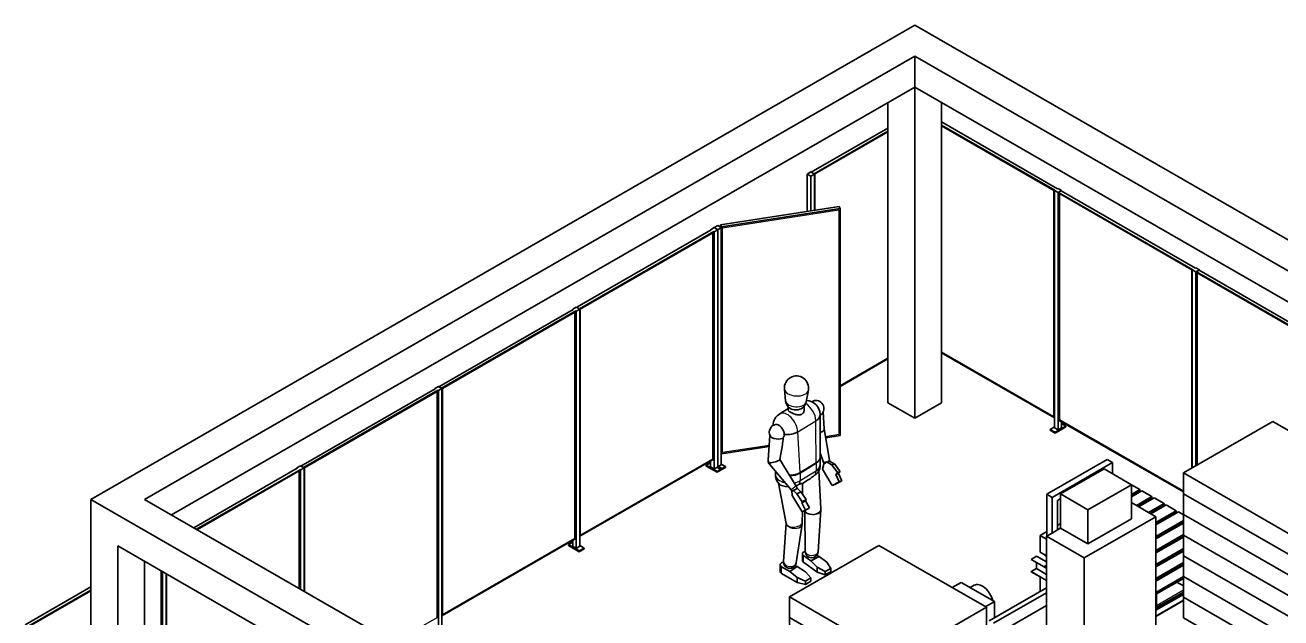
# Model space of a CAD drawing. Header units: millimetres. Extents: x 0 to 84100, y 0 to 59400.
# Drawn here: x 45855 to 55771, y 29242 to 33924 of the extents above; entities that cross this region are included whole.
import ezdxf

# ---------------------------------------------------------------- set-up
doc = ezdxf.new("R2010")
doc.units = ezdxf.units.MM
doc.header["$LTSCALE"] = 100
doc.layers.add('Visible (ISO)', color=7, linetype='Continuous', lineweight=35)
doc.layers.add('Visible Narrow (ISO)', color=7, linetype='Continuous', lineweight=25)

msp = doc.modelspace()

# ---------------------------------------------------------------- linework, layer by layer
at = {"layer": 'Visible (ISO)'}
for p, q in [((46374.53, 30178.1), (52879.91, 33924.3)), ((52879.91, 33924.3), (61028.08, 29232.08)), ((52879.91, 33679.98), (46798.79, 30178.1)), ((52879.91, 33434.72), (52879.91, 33679.98)), ((60815.95, 29109.92), (52879.91, 33679.98)), ((47011.75, 30055.47), (52879.91, 33434.72)), ((52879.91, 33434.72), (57876.8, 30557.2)), ((52879.91, 30818.57), (52879.91, 33434.72)), ((52667.78, 30940.73), (52667.78, 33312.56)), ((53092.04, 30940.73), (53092.04, 33312.56)), ((53092.04, 33159.06), (54007.75, 32631.74)), ((53986.53, 32619.52), (53092.04, 33134.63)), ((52063.2, 32762.04), (52667.78, 33110.19)), ((52667.78, 33085.76), (52084.42, 32749.83)), ((52031.38, 32747.79), (52059.67, 32764.08)), ((52059.67, 32731.5), (52031.38, 32747.79)), ((52031.38, 32452.79), (52031.38, 32747.79)), ((52059.67, 32764.08), (52087.95, 32747.79)), ((52087.95, 32747.79), (52059.67, 32731.5)), ((52059.67, 32457.15), (52059.67, 32731.5)), ((52063.2, 32762.04), (52084.42, 32749.83)), ((52087.95, 32461.52), (52087.95, 32747.79)), ((54007.75, 32631.74), (54011.28, 32633.77)), ((54011.28, 32633.77), (54039.57, 32617.49)), ((53983, 32617.49), (53986.53, 32619.52)), ((54011.28, 32601.2), (53983, 32617.49)), ((53983, 30743.67), (53983, 32617.49)), ((54039.57, 32617.49), (54011.28, 32601.2)), ((54011.28, 30727.38), (54011.28, 32601.2)), ((54036.03, 32615.45), (54014.82, 32603.23)), ((54014.82, 30804.63), (54014.82, 32603.23)), ((55075.48, 31992.44), (54014.82, 32603.23)), ((54036.03, 32615.45), (55096.69, 32004.66)), ((54039.57, 32613.41), (54039.57, 32617.49)), ((52282.09, 32491.47), (51345.14, 32346.9)), ((51352.91, 32330.21), (52289.86, 32474.79)), ((52289.86, 32474.79), (52282.09, 32491.47)), ((52289.86, 30682.72), (52289.86, 32474.79)), ((51295.99, 32324.31), (51324.28, 32340.59)), ((51324.28, 32340.59), (51352.56, 32324.31)), ((51345.14, 32346.9), (51352.91, 32330.21)), ((51345.14, 32328.58), (51345.14, 32346.9)), ((51352.91, 30538.15), (51352.91, 32330.21)), ((50210.58, 31695.19), (51271.24, 32305.98)), ((51292.46, 32293.77), (50231.8, 31682.97)), ((51267.71, 32308.02), (51295.99, 32324.31)), ((51271.24, 32305.98), (51267.71, 32308.02)), ((51267.71, 32303.95), (51267.71, 32308.02)), ((51295.99, 32291.73), (51292.46, 32293.77)), ((51292.46, 30495.16), (51292.46, 32293.77)), ((51295.99, 32324.31), (51324.28, 32308.02)), ((51324.28, 32308.02), (51295.99, 32324.31)), ((51324.28, 32308.02), (51295.99, 32291.73)), ((51295.99, 30417.91), (51295.99, 32291.73)), ((51352.56, 32324.31), (51324.28, 32308.02)), ((51324.28, 30434.2), (51324.28, 32308.02)), ((51324.28, 30434.2), (51324.28, 32308.02)), ((51352.56, 30450.49), (51352.56, 32324.31)), ((55071.94, 31990.41), (55075.48, 31992.44)), ((55100.23, 31974.12), (55071.94, 31990.41)), ((55071.94, 30427.2), (55071.94, 31990.41)), ((55096.69, 32004.66), (55100.23, 32006.69)), ((55100.23, 32006.69), (55128.51, 31990.41)), ((55128.51, 31990.41), (55100.23, 31974.12)), ((55100.23, 30443.49), (55100.23, 31974.12)), ((55124.98, 31988.37), (55103.76, 31976.15)), ((55103.76, 30445.52), (55103.76, 31976.15)), ((56164.42, 31365.36), (55103.76, 31976.15)), ((55124.98, 31988.37), (56185.64, 31377.58)), ((55128.51, 31986.33), (55128.51, 31990.41)), ((49121.64, 31068.11), (50182.3, 31678.9)), ((50203.51, 31666.68), (49142.85, 31055.89)), ((50178.76, 31680.94), (50207.05, 31697.22)), ((50182.3, 31678.9), (50178.76, 31680.94)), ((50178.76, 31676.86), (50178.76, 31680.94)), ((50207.05, 31664.65), (50203.51, 31666.68)), ((50203.51, 29868.08), (50203.51, 31666.68)), ((50207.05, 31697.22), (50235.33, 31680.94)), ((50235.33, 31680.94), (50207.05, 31664.65)), ((50207.05, 29790.83), (50207.05, 31664.65)), ((50210.58, 31695.19), (50231.8, 31682.97)), ((50235.33, 29807.12), (50235.33, 31680.94)), ((52289.86, 31069.53), (52667.78, 31287.16)), ((53092.04, 31336.02), (53983, 30822.95)), ((48032.7, 30441.03), (49093.36, 31051.82)), ((49114.57, 31039.6), (48053.91, 30428.81)), ((49089.82, 31053.85), (49118.1, 31070.14)), ((49093.36, 31051.82), (49089.82, 31053.85)), ((49089.82, 31049.78), (49089.82, 31053.85)), ((49118.1, 31037.57), (49114.57, 31039.6)), ((49114.57, 29241), (49114.57, 31039.6)), ((49118.1, 31070.14), (49146.39, 31053.85)), ((49146.39, 31053.85), (49118.1, 31037.57)), ((49121.64, 31068.11), (49142.85, 31055.89)), ((49146.39, 29180.04), (49146.39, 31053.85)), ((51859.58, 30957.41), (51851.27, 31049.38)), ((52022.97, 30949.81), (52039.79, 31040.61)), ((49118.1, 29163.75), (49118.1, 31037.57)), ((52667.78, 30940.73), (52879.91, 30818.57)), ((52879.91, 30818.57), (53092.04, 30940.73)), ((51880.44, 30894.87), (51815.17, 30854.71)), ((51880.77, 30884.33), (51879.97, 30910.15)), ((52007.71, 30888.27), (52006.91, 30914.1)), ((52134.12, 30516.05), (52132.94, 30848.17)), ((52165.16, 30734.51), (52157.98, 30870.8)), ((53949.41, 30730.43), (53983, 30749.78)), ((53983, 30743.67), (54011.28, 30727.38)), ((54073.15, 30756.9), (53988.3, 30708.04)), ((53988.3, 30701.5), (54073.15, 30750.36)), ((54011.28, 30727.38), (54039.57, 30743.67)), ((54014.82, 30804.63), (55001.23, 30236.59)), ((54039.57, 30743.67), (54039.57, 30790.38)), ((54039.57, 30776.24), (54073.15, 30756.9)), ((54073.15, 30750.36), (54073.15, 30756.9)), ((55001.23, 30386.48), (55708.34, 30793.68)), ((55708.34, 30793.68), (56556.87, 30305.04)), ((51722.59, 30486.48), (51735.47, 30683.76)), ((52205.92, 30488.53), (52165.12, 30735.33)), ((52176.7, 30665.26), (52289.86, 30682.72)), ((53949.41, 30723.89), (53949.41, 30730.43)), ((53988.3, 30708.04), (53949.41, 30730.43)), ((53949.41, 30723.89), (53988.3, 30701.5)), ((53988.3, 30701.5), (53988.3, 30708.04)), ((51352.91, 30538.15), (51729.76, 30596.3)), ((51813.58, 30491.77), (51834.46, 30607.98)), ((52156.71, 30476.53), (52134.01, 30546.32)), ((50235.33, 29886.4), (51292.46, 30495.16)), ((51234.12, 30447.43), (51267.71, 30466.78)), ((51318.97, 30398.57), (51234.12, 30447.43)), ((51234.12, 30440.89), (51234.12, 30447.43)), ((51262.41, 30463.72), (51267.71, 30466.78)), ((51267.71, 30460.67), (51262.41, 30463.72)), ((51267.71, 30434.2), (51267.71, 30480.91)), ((51324.28, 30434.2), (51352.56, 30450.49)), ((51352.56, 30538.9), (51352.91, 30538.15)), ((51352.56, 30456.6), (51386.15, 30437.25)), ((51903.71, 30252.39), (51732.96, 30454.94)), ((51944.69, 30282.18), (51813.72, 30492.56)), ((52134.15, 30512.69), (52133.67, 30452.88)), ((52150.72, 30417.55), (52165.61, 30466.14)), ((52183.28, 30473.68), (52226.3, 30449.78)), ((52247.72, 30456.6), (52205.86, 30479.86)), ((52247.72, 30456.6), (52226.3, 30449.78)), ((52226.3, 30449.78), (52269.77, 30389.53)), ((52291.19, 30396.35), (52247.72, 30456.6)), ((53922.19, 30218.53), (54399.48, 30493.39)), ((54441.91, 30468.96), (53964.61, 30194.1)), ((54399.48, 30493.39), (54441.91, 30468.96)), ((54441.91, 30379.33), (54441.91, 30468.96)), ((47187.45, 29954.28), (48004.41, 30424.74)), ((48025.62, 30412.52), (47208.67, 29942.07)), ((48000.88, 30426.77), (48029.16, 30443.06)), ((48004.41, 30424.74), (48000.88, 30426.77)), ((48000.88, 30422.7), (48000.88, 30426.77)), ((48029.16, 30410.49), (48025.62, 30412.52)), ((48025.62, 29471.61), (48025.62, 30412.52)), ((48029.16, 30443.06), (48057.44, 30426.77)), ((48057.44, 30426.77), (48029.16, 30410.49)), ((48029.16, 29469.58), (48029.16, 30410.49)), ((48032.7, 30441.03), (48053.91, 30428.81)), ((48057.44, 29453.29), (48057.44, 30426.77)), ((51234.12, 30440.89), (51318.97, 30392.03)), ((51267.71, 30434.2), (51295.99, 30417.91)), ((51295.99, 30417.91), (51324.28, 30434.2)), ((51347.26, 30414.86), (51318.97, 30431.15)), ((51357.86, 30420.97), (51318.97, 30398.57)), ((51318.97, 30392.03), (51357.86, 30414.43)), ((51318.97, 30392.03), (51318.97, 30398.57)), ((51329.58, 30437.25), (51357.86, 30420.97)), ((51386.15, 30437.25), (51347.26, 30414.86)), ((51347.26, 30408.32), (51386.15, 30430.71)), ((51347.26, 30408.32), (51347.26, 30414.86)), ((51357.86, 30414.43), (51357.86, 30420.97)), ((51386.15, 30430.71), (51386.15, 30437.25)), ((51779.61, 30399.6), (51779.43, 30377.4)), ((52139.23, 30102.04), (52123.54, 30406.73)), ((52228.27, 30288.85), (52150.72, 30417.55)), ((52269.77, 30389.53), (52257.53, 30374.99)), ((52278.95, 30381.8), (52257.53, 30374.99)), ((52257.53, 30374.99), (52283.09, 30317.47)), ((52291.19, 30396.35), (52269.77, 30389.53)), ((52278.95, 30381.8), (52291.19, 30396.35)), ((52304.52, 30324.28), (52278.95, 30381.8)), ((54031.79, 30220.52), (54374.74, 30418.01)), ((54374.74, 30418.01), (54590.4, 30293.82)), ((55849.76, 29897.84), (55001.23, 30386.48)), ((55001.23, 30222.97), (55001.23, 30386.48)), ((51865.33, 29986.39), (51803.85, 30305.86)), ((51912.37, 30209.24), (51908.84, 30247.76)), ((51917.47, 30251.09), (51949.52, 30221.15)), ((51980.39, 30238.21), (51948.35, 30268.15)), ((51994.06, 30218.02), (51994.75, 30304.44)), ((51994.69, 30304.4), (52039.64, 30332.06)), ((52283.09, 30317.47), (52228.27, 30288.85)), ((52249.69, 30295.67), (52228.27, 30288.85)), ((52249.69, 30295.67), (52304.52, 30324.28)), ((52304.52, 30324.28), (52283.09, 30317.47)), ((54247.46, 30096.33), (54590.4, 30293.82)), ((54590.4, 30293.82), (54590.4, 30024.03)), ((54590.4, 30292.84), (54656.16, 30254.97)), ((54590.4, 30217.1), (54656.16, 30254.97)), ((54656.16, 30254.97), (54656.16, 30241.07)), ((46374.53, 28883.5), (46374.53, 30178.1)), ((62213.72, 21056.92), (46374.53, 30178.1)), ((54842.13, 25546.25), (46798.79, 30178.1)), ((51992.24, 30080.87), (51912.37, 30209.24)), ((51980.39, 30238.21), (51949.52, 30221.15)), ((51949.52, 30221.15), (51991.22, 30159.52)), ((52022.1, 30176.58), (51980.39, 30238.21)), ((52018.48, 30166.55), (51987.61, 30149.49)), ((51991.22, 30159.52), (51987.61, 30149.49)), ((51987.61, 30149.49), (52017.83, 30094.05)), ((52022.1, 30176.58), (51991.22, 30159.52)), ((52018.48, 30166.55), (52022.1, 30176.58)), ((52048.71, 30111.11), (52018.48, 30166.55)), ((53922.19, 29887.62), (53922.19, 30218.53)), ((53964.61, 30194.1), (53922.19, 30218.53)), ((53964.61, 29912.05), (53964.61, 30194.1)), ((54007.04, 30169.48), (54031.79, 30183.73)), ((54007.04, 29936.48), (54007.04, 30169.48)), ((54031.79, 30220.52), (54247.46, 30096.33)), ((54031.79, 29950.73), (54031.79, 30220.52)), ((54673.13, 30245.19), (54590.4, 30197.55)), ((54590.4, 30203.2), (54656.16, 30241.07)), ((54590.4, 30152.29), (54783.09, 30041.33)), ((54630.3, 30129.32), (54752.33, 30199.59)), ((54769.3, 30189.82), (54647.27, 30119.54)), ((54656.16, 30241.07), (54661.07, 30238.24)), ((54673.13, 30245.19), (54752.33, 30199.59)), ((54681.62, 30144.97), (54752.33, 30185.69)), ((54752.33, 30199.59), (54752.33, 30185.69)), ((54752.33, 30185.69), (54757.23, 30182.87)), ((54769.3, 30189.82), (54848.5, 30144.21)), ((55849.76, 29734.33), (55001.23, 30222.97)), ((55001.23, 30222.96), (55001.24, 30222.97)), ((55849.76, 29734.33), (55001.23, 30222.96)), ((55001.23, 30059.45), (55001.23, 30222.96)), ((52017.83, 30094.05), (51992.24, 30080.87)), ((51992.24, 29992.38), (51992.95, 30081.24)), ((52013.12, 30087.38), (52012.11, 30091.1)), ((52014.67, 29767.38), (52012.37, 30090.13)), ((52048.71, 30111.11), (52017.83, 30094.05)), ((52116.15, 29764.21), (52139.16, 30094.36)), ((54247.46, 29826.54), (54247.46, 30096.33)), ((54681.62, 30144.97), (54642.37, 30122.37)), ((54666, 30135.98), (54670.91, 30133.15)), ((54686.52, 30142.15), (54681.62, 30144.97)), ((54726.47, 30073.94), (54848.5, 30144.21)), ((54777.79, 30089.59), (54738.54, 30066.99)), ((54865.47, 30134.44), (54743.44, 30064.16)), ((54758.99, 30078.77), (54763.89, 30075.94)), ((54762.17, 30080.6), (54767.07, 30077.78)), ((54777.79, 30089.59), (54848.5, 30130.31)), ((54782.69, 30086.77), (54777.79, 30089.59)), ((54783.09, 29995.79), (54944.66, 30088.83)), ((54961.63, 30079.06), (54783.09, 29976.24)), ((54848.5, 30144.21), (54848.5, 30130.31)), ((54848.5, 30130.31), (54853.4, 30127.49)), ((54865.47, 30134.44), (54944.66, 30088.83)), ((54873.95, 30034.21), (54944.66, 30074.93)), ((54944.66, 30088.83), (54944.66, 30074.93)), ((54944.66, 30074.93), (54949.57, 30072.11)), ((54961.63, 30079.06), (55001.23, 30056.26)), ((55849.76, 29570.82), (55001.23, 30059.45)), ((55001.23, 30059.44), (55001.24, 30059.45)), ((55849.76, 29570.81), (55001.23, 30059.44)), ((55001.23, 29895.93), (55001.23, 30059.44)), ((51843.03, 29687.23), (51864.8, 29989.11)), ((51943.9, 29675.8), (51991.49, 29983.18)), ((54031.79, 29986.62), (54007.04, 29972.37)), ((54007.04, 29936.48), (54031.79, 29950.73)), ((54031.79, 29950.73), (54247.46, 29826.54)), ((54217.4, 29715.58), (54783.09, 30041.33)), ((54590.4, 30024.03), (54247.46, 29826.54)), ((54783.09, 30041.33), (54783.09, 29035.75)), ((54873.95, 30034.21), (54783.09, 29981.89)), ((54783.09, 29885.03), (55001.23, 30010.65)), ((55001.23, 29991.1), (54783.09, 29865.48)), ((54970.12, 29978.83), (54783.09, 29871.13)), ((54787.35, 29984.34), (54792.26, 29981.52)), ((54855.16, 30023.39), (54860.06, 30020.57)), ((54858.34, 30025.22), (54863.24, 30022.4)), ((54878.86, 30031.39), (54873.95, 30034.21)), ((54970.12, 29978.83), (55001.23, 29996.75)), ((54975.02, 29976.01), (54970.12, 29978.83)), ((49146.39, 29259.32), (50203.51, 29868.08)), ((50178.76, 29807.12), (50178.76, 29853.83)), ((53922.19, 29923.51), (53869.86, 29893.38)), ((53920.42, 29864.26), (53869.86, 29893.38)), ((53869.86, 29893.38), (53869.86, 29761.75)), ((53920.42, 29886.6), (53964.61, 29912.05)), ((53920.42, 28881.01), (53920.42, 29886.6)), ((53920.42, 29886.6), (54217.4, 29715.58)), ((53964.61, 29912.05), (54007.04, 29936.48)), ((54783.09, 29774.27), (55001.23, 29899.89)), ((55001.23, 29880.35), (54783.09, 29754.73)), ((54815.91, 29884.38), (54811, 29887.21)), ((55001.23, 29885.99), (54818.8, 29780.94)), ((54853.43, 29911.64), (54858.33, 29908.81)), ((54872.8, 29917.15), (54867.9, 29919.97)), ((54883.52, 29928.96), (54888.42, 29926.14)), ((54895.17, 29935.67), (54895.17, 29930.02)), ((54949.6, 29856.26), (54954.5, 29853.44)), ((54968.97, 29861.77), (54964.07, 29864.59)), ((54979.68, 29873.59), (54984.59, 29870.76)), ((55849.76, 29407.3), (55001.23, 29895.93)), ((55849.76, 29407.29), (55001.23, 29895.93)), ((55001.23, 29732.42), (55001.23, 29895.93)), ((55001.23, 29895.93), (55001.24, 29895.93)), ((51583.55, 26933.16), (46586.66, 29810.68)), ((46586.66, 28761.34), (46586.66, 29810.68)), ((50145.18, 29820.35), (50178.76, 29839.69)), ((50230.03, 29771.49), (50145.18, 29820.35)), ((50145.18, 29813.81), (50145.18, 29820.35)), ((50145.18, 29813.81), (50230.03, 29764.95)), ((50178.76, 29807.12), (50207.05, 29790.83)), ((50207.05, 29790.83), (50235.33, 29807.12)), ((50268.92, 29793.88), (50230.03, 29771.49)), ((50230.03, 29764.95), (50268.92, 29787.34)), ((50230.03, 29764.95), (50230.03, 29771.49)), ((50235.33, 29813.23), (50268.92, 29793.88)), ((50268.92, 29787.34), (50268.92, 29793.88)), ((51889.96, 29407.29), (52597.07, 29814.49)), ((52597.07, 29814.49), (53445.6, 29325.85)), ((53920.42, 29732.64), (53869.86, 29761.75)), ((54783.09, 29663.51), (55001.23, 29789.13)), ((54783.09, 29760.37), (54818.8, 29780.94)), ((55001.23, 29769.59), (54783.09, 29643.97)), ((54818.8, 29780.94), (54823.7, 29778.11)), ((54826.89, 29779.95), (54821.99, 29782.77)), ((54912.07, 29829), (54907.17, 29831.83)), ((55001.23, 29775.24), (54914.97, 29725.56)), ((46798.79, 28639.18), (46798.79, 29688.52)), ((51817.09, 29609.21), (51817.09, 29661.12)), ((51935.22, 29654.3), (51951.76, 29647.26)), ((51992.73, 29695.69), (51992.73, 29747.6)), ((52058.73, 29692.59), (52001.13, 29733.86)), ((52110.59, 29603.53), (52001.13, 29681.94)), ((52058.73, 29692.59), (52124.17, 29727.73)), ((52110.59, 29641.38), (52058.73, 29692.59)), ((52106.17, 29737.33), (52124.17, 29727.73)), ((52124.17, 29727.73), (52184.9, 29681.28)), ((52184.9, 29681.28), (52218.6, 29632.48)), ((53799.15, 29704.37), (53841.58, 29728.8)), ((53799.15, 29703.55), (53799.15, 29704.37)), ((53920.42, 29634.53), (53799.15, 29704.37)), ((53799.15, 29703.55), (53920.42, 29633.71)), ((53840.87, 29631.1), (53840.87, 29679.52)), ((53920.42, 29683.4), (53841.58, 29728.8)), ((53905.22, 29741.39), (53920.42, 29732.64)), ((53905.22, 29738.12), (53905.22, 29741.39)), ((53905.22, 29738.12), (53920.42, 29729.37)), ((53905.22, 29646.56), (53920.42, 29655.31)), ((54217.4, 28709.99), (54217.4, 29715.58)), ((54844.25, 29684.84), (54783.09, 29649.62)), ((54783.09, 29552.76), (55001.23, 29678.38)), ((55001.23, 29658.83), (54783.09, 29533.21)), ((54833.27, 29672.86), (54828.36, 29675.69)), ((54828.64, 29675.85), (54833.54, 29673.02)), ((54844.25, 29684.84), (54914.97, 29725.56)), ((54849.16, 29682.02), (54844.25, 29684.84)), ((54914.97, 29725.56), (54919.87, 29722.74)), ((54923.06, 29724.57), (54918.16, 29727.4)), ((54940.42, 29629.46), (55001.23, 29664.48)), ((55849.76, 29243.78), (55001.23, 29732.42)), ((55849.76, 29243.77), (55001.23, 29732.41)), ((55001.23, 29568.9), (55001.23, 29732.41)), ((55001.23, 29732.41), (55001.24, 29732.41)), ((46936.68, 28559.78), (46936.68, 29609.11)), ((46940.22, 28561.82), (46940.22, 29607.08)), ((46968.5, 28545.53), (46968.5, 29590.79)), ((51893.4, 29608.2), (51828.29, 29645.58)), ((51952.02, 29522.63), (51828.29, 29593.67)), ((51893.4, 29608.2), (51951.76, 29647.26)), ((51952.02, 29560.49), (51893.4, 29608.2)), ((51951.76, 29647.26), (52018.28, 29604.84)), ((52017.39, 29530.67), (51952.02, 29560.49)), ((51952.02, 29522.63), (51952.02, 29560.49)), ((52058.81, 29558.39), (52017.39, 29530.67)), ((52018.28, 29604.84), (52058.81, 29558.39)), ((52058.81, 29532.43), (52058.81, 29558.39)), ((52172.15, 29607.54), (52110.59, 29641.38)), ((52110.59, 29603.53), (52110.59, 29641.38)), ((52172.15, 29581.58), (52110.59, 29603.53)), ((52218.6, 29632.48), (52172.15, 29607.54)), ((52172.15, 29581.58), (52172.15, 29607.54)), ((52218.6, 29606.52), (52172.15, 29581.58)), ((52218.6, 29606.52), (52218.6, 29632.48)), ((53799.15, 29607.08), (53840.87, 29631.1)), ((53920.42, 29537.24), (53799.15, 29607.08)), ((53799.15, 29606.26), (53799.15, 29607.08)), ((53869.86, 29565.54), (53799.15, 29606.26)), ((53920.42, 29585.29), (53840.87, 29631.1)), ((53869.86, 29565.54), (53869.86, 29449.97)), ((53920.42, 29637.8), (53905.22, 29646.56)), ((53905.22, 29643.29), (53905.22, 29646.56)), ((53905.22, 29643.29), (53920.42, 29634.53)), ((54940.42, 29629.46), (54783.09, 29538.86)), ((54783.09, 29442), (55001.23, 29567.62)), ((54789.1, 29431.56), (55001.23, 29553.72)), ((54843.11, 29567.77), (54838.2, 29570.6)), ((54853.82, 29579.59), (54858.72, 29576.77)), ((54929.43, 29617.49), (54924.53, 29620.31)), ((54924.8, 29620.47), (54929.71, 29617.64)), ((54945.32, 29626.64), (54940.42, 29629.46)), ((55849.76, 29080.26), (55001.23, 29568.9)), ((55849.76, 29080.26), (55001.23, 29568.89)), ((55001.23, 29405.38), (55001.23, 29568.89)), ((55001.23, 29568.89), (55001.24, 29568.89)), ((45854.81, 29186.86), (46374.53, 29486.15)), ((46374.53, 29461.72), (45876.02, 29174.65)), ((52017.39, 29504.71), (51952.02, 29522.63)), ((52058.81, 29532.43), (52017.39, 29504.71)), ((52017.39, 29504.71), (52017.39, 29530.67)), ((53176.19, 29480.99), (53246.9, 29521.71)), ((53246.9, 29521.71), (53508.53, 29371.05)), ((53317.36, 29481.13), (53350.41, 29500.16)), ((53920.42, 29479.09), (53468.26, 29218.7)), ((54949.99, 29524.21), (55001.23, 29494.7)), ((51889.96, 29243.78), (51889.96, 29407.29)), ((52738.49, 28918.66), (51889.96, 29407.29)), ((53508.53, 29371.05), (53437.82, 29330.33)), ((53920.42, 29440.4), (53501.85, 29199.36)), ((53508.53, 29241.89), (53508.53, 29371.05)), ((55001.23, 29435.99), (54783.09, 29310.37)), ((55001.23, 29427.48), (54783.09, 29301.86)), ((55001.23, 29381.88), (54783.09, 29256.26)), ((54783.09, 29252.99), (55001.23, 29378.61)), ((54789.1, 29326.1), (54789.1, 29431.56)), ((55849.76, 28916.75), (55001.23, 29405.38)), ((55001.23, 29405.37), (55001.24, 29405.38)), ((55849.76, 28916.74), (55001.23, 29405.37)), ((55001.23, 29241.86), (55001.23, 29405.37)), ((53445.6, 29325.85), (52738.49, 28918.66)), ((53920.42, 29339.84), (53445.6, 29066.41)), ((53445.6, 29162.34), (53445.6, 29325.85)), ((52738.49, 28755.15), (51889.96, 29243.78)), ((51889.96, 29243.77), (51889.97, 29243.78)), ((51889.96, 29080.26), (51889.96, 29243.77)), ((52738.49, 28755.14), (51889.96, 29243.77)), ((55849.76, 28753.23), (55001.23, 29241.86))]:
    msp.add_line(p, q, dxfattribs=at)
for centre, radius, start, end in [((51946.13, 31057.96), 95.25, 349.5056, 185.16703), ((51941.8, 30964.85), 82.55, 185.16703, 234.40874), ((51941.8, 30964.85), 82.55, 309.153417, 349.5056), ((52018.68, 30845.73), 114.3, 1.781078, 86.913987), ((52099.45, 30895.44), 63.5, 320.200362, 121.431909), ((51875.08, 30757.36), 114.3, 121.607098, 177.858289), ((51794.3, 30707.66), 63.5, 102.049169, 205.757114), ((51766.95, 30483.59), 44.45, 176.264785, 220.130556), ((52019.38, 30453.8), 114.3, 329.064766, 359.538642), ((52019.86, 30513.61), 114.3, 359.538642, 1.47191), ((52180.86, 30484.38), 25.4, 198.012272, 231.632104), ((52180.86, 30484.38), 25.4, 342.970812, 9.387697), ((51893.73, 30376.48), 114.3, 179.538642, 222.049753), ((51923.13, 30268.76), 25.4, 220.130556, 244.827503), ((51923.13, 30268.76), 25.4, 358.274414, 31.904575), ((52075.81, 30098.78), 63.5, 356.013246, 2.94843), ((51928.74, 29992.89), 63.5, 351.198114, 359.53909), ((52065.47, 29767.74), 50.8, 180.408352, 356.013246), ((51893.7, 29683.57), 50.8, 175.874313, 351.198114)]:
    msp.add_arc(centre, radius, start, end, dxfattribs=at)
for centre, major_axis, ratio, start_param, end_param in [((51943.12, 30922.46), (-63.47, -1.97), 0.594585, 0.6614703, 2.4801224), ((52018.68, 30845.73), (114.24, 3.55), 0.594585, 5.4795714, 6.2831853), ((52102.02, 30875.63), (55.23, 7.17), 0.7558812, 5.2059574, 5.5986744), ((51806.77, 30715.33), (-31.97, 51.95), 0.558087, 3.9135377, 6.0874593), ((51791.02, 30680.75), (-55.28, 6.75), 0.458476, 0.2864356, 2.7922136), ((51875.08, 30757.36), (114.24, 3.55), 0.594585, 4.4717353, 5.4795714), ((52121.27, 30728.31), (43.66, 8.13), 0.5748744, 4.8867765, 6.207322), ((51767.54, 30480.73), (46.01, 11.93), 0.1993264, 4.1129539, 6.1916566), ((52170.15, 30480.98), (5.09, -16.01), 0.8074027, 5.5746337, 7.14543), ((52180.86, 30484.38), (24.29, -7.44), 0.383934, 4.928561, 6.2831853), ((52027.37, 30403.54), (95.39, 15.16), 0.5540104, 5.3812404, 5.848472), ((51898.68, 30322.18), (-96.18, -8.78), 0.4519846, 0.326434, 1.358131), ((51907.69, 30260.23), (8.13, -14.7), 0.377693, 5.8023474, 6.9942915), ((51923.13, 30268.76), (25.29, 2.32), 0.7015226, 4.4229109, 6.119035), ((51898.68, 30322.18), (96.18, 8.78), 0.4519846, 5.1397347, 5.4906428), ((52075.87, 30095.75), (63.47, 4.03), 0.5840926, 3.2597279, 4.6238073), ((51928.58, 29989.9), (63.63, -0.68), 0.5705069, 3.2572336, 3.9000892), ((52030.83, 29747.6), (-38.1, 0), 0.5758617, 5.1503538, 6.9602201), ((51855.19, 29661.12), (-38.1, 0), 0.5758617, 5.0401573, 7.0700924), ((52030.83, 29695.69), (-38.1, 0), 0.5758617, 0, 0.6770348), ((51855.19, 29609.21), (-38.1, 0), 0.5758617, 0, 0.7869071), ((53412.79, 29391.84), (-62.38, 108.32), 0.5780931, 4.2716559, 6.2831853)]:
    msp.add_ellipse(centre, major_axis=major_axis, ratio=ratio, start_param=start_param, end_param=end_param, dxfattribs=at)
for points, knots in [([(52007.71, 30888.27), (52007.72, 30887.95), (52007.73, 30887.63), (52007.76, 30884.02), (52007.42, 30880.59), (52005.92, 30873.81), (52004.76, 30870.46), (52001.61, 30864.18), (51999.63, 30861.26), (51994.97, 30856.12), (51992.3, 30853.91), (51986.5, 30850.34), (51983.25, 30848.9), (51976.2, 30846.84), (51972.41, 30846.21), (51964.55, 30845.72), (51960.48, 30845.84), (51952.31, 30846.68), (51948.22, 30847.38), (51940.33, 30849.12), (51936.25, 30850.22), (51928.08, 30852.79), (51924, 30854.25), (51916.13, 30857.38), (51912.33, 30859.05), (51905.29, 30862.42), (51902.03, 30864.13), (51896.26, 30867.45), (51893.58, 30869.14), (51888.91, 30872.5), (51886.92, 30874.16), (51883.76, 30877.37), (51882.59, 30878.93), (51881.15, 30881.77), (51880.81, 30883.07), (51880.77, 30884.33)], [14.5965251, 14.5965251, 14.5965251, 14.5965251, 14.7169132, 14.7169132, 15.9469724, 15.9469724, 17.1770315, 17.1770315, 18.4070907, 18.4070907, 19.6371498, 19.6371498, 20.867209, 20.867209, 22.0972681, 22.0972681, 23.3273273, 23.3273273, 24.5573864, 24.5573864, 25.781971, 25.781971, 27.0065556, 27.0065556, 28.2311401, 28.2311401, 29.4557247, 29.4557247, 30.6803093, 30.6803093, 31.9048939, 31.9048939, 33.1294784, 33.1294784, 34.2336749, 34.2336749, 34.2336749, 34.2336749]), ([(51849.9, 30690.55), (51849.98, 30688.79), (51849.95, 30687.05), (51849.63, 30683.44), (51849.32, 30681.58), (51847.96, 30676.04), (51846.46, 30672.52), (51843.68, 30668.07), (51842.82, 30666.87), (51841.9, 30665.73)], [-9.9954247, -9.9954247, -9.9954247, -9.9954247, -9.3297032, -9.3297032, -8.5942426, -8.5942426, -7.0921496, -7.0921496, -6.5058792, -6.5058792, -6.5058792, -6.5058792]), ([(52134.12, 30516.05), (52134.14, 30511.56), (52133.4, 30507.05), (52129.75, 30496.02), (52125.93, 30489.59), (52115.36, 30477.61), (52108.61, 30472.05), (52100.68, 30467.17)], [-0.50117393, -0.50117393, -0.50117393, -0.50117393, -0.375, -0.375, -0.1875, -0.1875, 0, 0, 0, 0]), ([(51975.03, 30389.85), (51969.74, 30386.6), (51963.93, 30383.64), (51951.5, 30378.45), (51944.87, 30376.21), (51927.6, 30371.6), (51916.6, 30369.74), (51900.68, 30368.48), (51895.89, 30368.28), (51891.1, 30368.27)], [-1, -1, -1, -1, -0.875, -0.875, -0.75, -0.75, -0.5625, -0.5625, -0.4825187, -0.4825187, -0.4825187, -0.4825187]), ([(52039.64, 30332.06), (52042.62, 30333.89), (52045.6, 30335.85), (52054.07, 30341.71), (52059.52, 30345.84), (52070.12, 30354.17), (52075.28, 30358.38), (52084.68, 30365.68), (52088.97, 30368.83), (52093.1, 30371.49)], [23.7624608, 23.7624608, 23.7624608, 23.7624608, 24.8278434, 24.8278434, 26.7991619, 26.7991619, 28.7704804, 28.7704804, 30.5090196, 30.5090196, 30.5090196, 30.5090196]), ([(51969.03, 30297.38), (51970.29, 30298.09), (51971.51, 30298.72), (51974.69, 30300.24), (51976.56, 30301), (51981.78, 30302.81), (51984.71, 30303.39), (51989.5, 30304.05), (51991.34, 30304.12), (51993.8, 30304.24), (51994.49, 30304.27), (51994.69, 30304.4)], [31.972795, 31.972795, 31.972795, 31.972795, 32.5367211, 32.5367211, 33.5092416, 33.5092416, 35.4542825, 35.4542825, 37.3993235, 37.3993235, 39.2170658, 39.2170658, 39.2170658, 39.2170658])]:
    msp.add_open_spline(points, degree=3, knots=knots, dxfattribs=at)
msp.add_open_spline([(51841.9, 30665.73), (51840.09, 30644.94), (51837.56, 30625.23), (51834.46, 30607.98)], degree=3, dxfattribs=at)
at = {"layer": 'Visible Narrow (ISO)'}
for p, q in [((53979.46, 32615.42), (53092.04, 33126.45)), ((52667.78, 33077.59), (52091.49, 32745.72)), ((52091.49, 32745.72), (52091.49, 32462.06)), ((53979.46, 30833.17), (53979.46, 32615.42)), ((54021.89, 32590.99), (54021.89, 30808.73)), ((55068.41, 31988.34), (54021.89, 32590.99)), ((51362.57, 32323.53), (52280.2, 32465.12)), ((52280.2, 32465.12), (52280.2, 30689.41)), ((51285.39, 32281.52), (50238.87, 31678.87)), ((51285.39, 30499.27), (51285.39, 32281.52)), ((51362.57, 30547.82), (51362.57, 32323.53)), ((55068.41, 30425.16), (55068.41, 31988.34)), ((55110.83, 31963.91), (55110.83, 30449.59)), ((56157.35, 31361.26), (55110.83, 31963.91)), ((50196.44, 31654.44), (49149.92, 31051.79)), ((50196.44, 29872.18), (50196.44, 31654.44)), ((50238.87, 31678.87), (50238.87, 29896.62)), ((53092.04, 31344.2), (53979.46, 30833.17)), ((52289.86, 31077.7), (52667.78, 31295.33)), ((49149.92, 31051.79), (49149.92, 29269.53)), ((49107.5, 31027.36), (48060.98, 30424.71)), ((49107.5, 29245.1), (49107.5, 31027.36)), ((51955.9, 30710.93), (52099.5, 30799.3)), ((54021.89, 30808.73), (55001.23, 30244.77)), ((51975.03, 30389.85), (51955.9, 30710.93)), ((52280.2, 30689.41), (52175.38, 30673.24)), ((51730.3, 30604.56), (51362.57, 30547.82)), ((50238.87, 29896.62), (51285.39, 30499.27)), ((52100.68, 30467.17), (51975.03, 30389.85)), ((51975.07, 30385.83), (52100.72, 30463.15)), ((52100.72, 30463.15), (52100.24, 30403.35)), ((48018.55, 30400.27), (47215.77, 29937.98)), ((48018.55, 29475.69), (48018.55, 30400.27)), ((48060.98, 30424.71), (48060.98, 29451.25)), ((51974.59, 30326.02), (52100.24, 30403.35)), ((51975.07, 30385.83), (51974.59, 30326.02)), ((54756.95, 30077.59), (54761.85, 30074.77)), ((54853.11, 30022.21), (54858.02, 30019.39)), ((49149.92, 29269.53), (50196.44, 29872.18)), ((52001.13, 29681.94), (52001.13, 29733.86)), ((46929.61, 28563.85), (46929.61, 29613.19)), ((46972.03, 29588.75), (46972.03, 28539.42)), ((51828.29, 29593.67), (51828.29, 29645.58)), ((46374.53, 29453.54), (45883.09, 29170.54)), ((55001.23, 29459.68), (54789.1, 29337.52)), ((54789.1, 29326.1), (55001.23, 29448.26)), ((48763.23, 29046.85), (49107.5, 29245.1))]:
    msp.add_line(p, q, dxfattribs=at)
for centre, major_axis, ratio, start_param, end_param in [((51945.73, 31049.34), (94.56, -4.4), 0.5787369, 3.2210184, 6.2037596), ((51941.45, 30957.38), (81.95, -3.81), 0.5787369, 3.2210184, 6.2037596), ((51875.08, 30757.36), (-59.9, 97.34), 0.558087, 3.9135377, 6.2831853), ((52018.68, 30845.73), (-59.9, 97.34), 0.558087, 3.9135377, 5.4447264), ((51766.71, 30481.63), (-44.07, 5.38), 0.458476, 0.0258297, 1.0743818), ((51768.81, 30481.03), (-35.86, -26.07), 0.0906079, 5.4258574, 6.2897007), ((52019.38, 30453.8), (114.3, -0.92), 0.6196124, 5.5033398, 6.2831853), ((52019.86, 30513.61), (-59.9, 97.34), 0.558087, 3.8692769, 3.9135377), ((52019.86, 30513.61), (114.3, -0.92), 0.6196124, 5.5033398, 6.2831853), ((52181.27, 30482.71), (24.61, 6), 0.312427, 3.1651472, 6.2596308), ((51893.73, 30376.48), (-114.3, 0.92), 0.6196124, 0, 1.2314305), ((51894.21, 30436.28), (114.3, -0.92), 0.6196124, 4.7054065, 5.5033398), ((51894.21, 30436.28), (-59.9, 97.34), 0.558087, 3.8692769, 3.9135377), ((52019.38, 30453.8), (59.9, -97.34), 0.558087, 0.3131621, 0.7276843), ((51924.19, 30267.3), (20.49, 14.9), 0.0906079, 6.2766699, 9.4312934), ((51893.73, 30376.48), (114.3, -0.92), 0.6196124, 5.023221, 5.5033398), ((51893.73, 30376.48), (59.9, -97.34), 0.558087, 0.3635644, 0.7276843), ((52076.55, 30094.17), (62.47, 9.93), 0.5540104, 4.5615575, 6.2242032), ((52075.77, 30097.26), (63.44, -1.98), 0.6127582, 4.6815842, 6.259676), ((51929.2, 29987.92), (62.99, 5.75), 0.4519846, 3.8281332, 6.2382868), ((51928.58, 29991.47), (63.07, -7.15), 0.6695241, 3.9631493, 6.2558553), ((52065.43, 29766.52), (50.75, -1.59), 0.6127582, 3.1651019, 6.259676), ((51893.57, 29682.43), (50.45, -5.72), 0.6695241, 3.1689227, 6.2558553)]:
    msp.add_ellipse(centre, major_axis=major_axis, ratio=ratio, start_param=start_param, end_param=end_param, dxfattribs=at)
msp.add_open_spline([(52100.68, 30467.17), (52100.28, 30577.88), (52099.89, 30688.59), (52099.5, 30799.3)], degree=3, dxfattribs=at)

doc.saveas('drawing.dxf')
